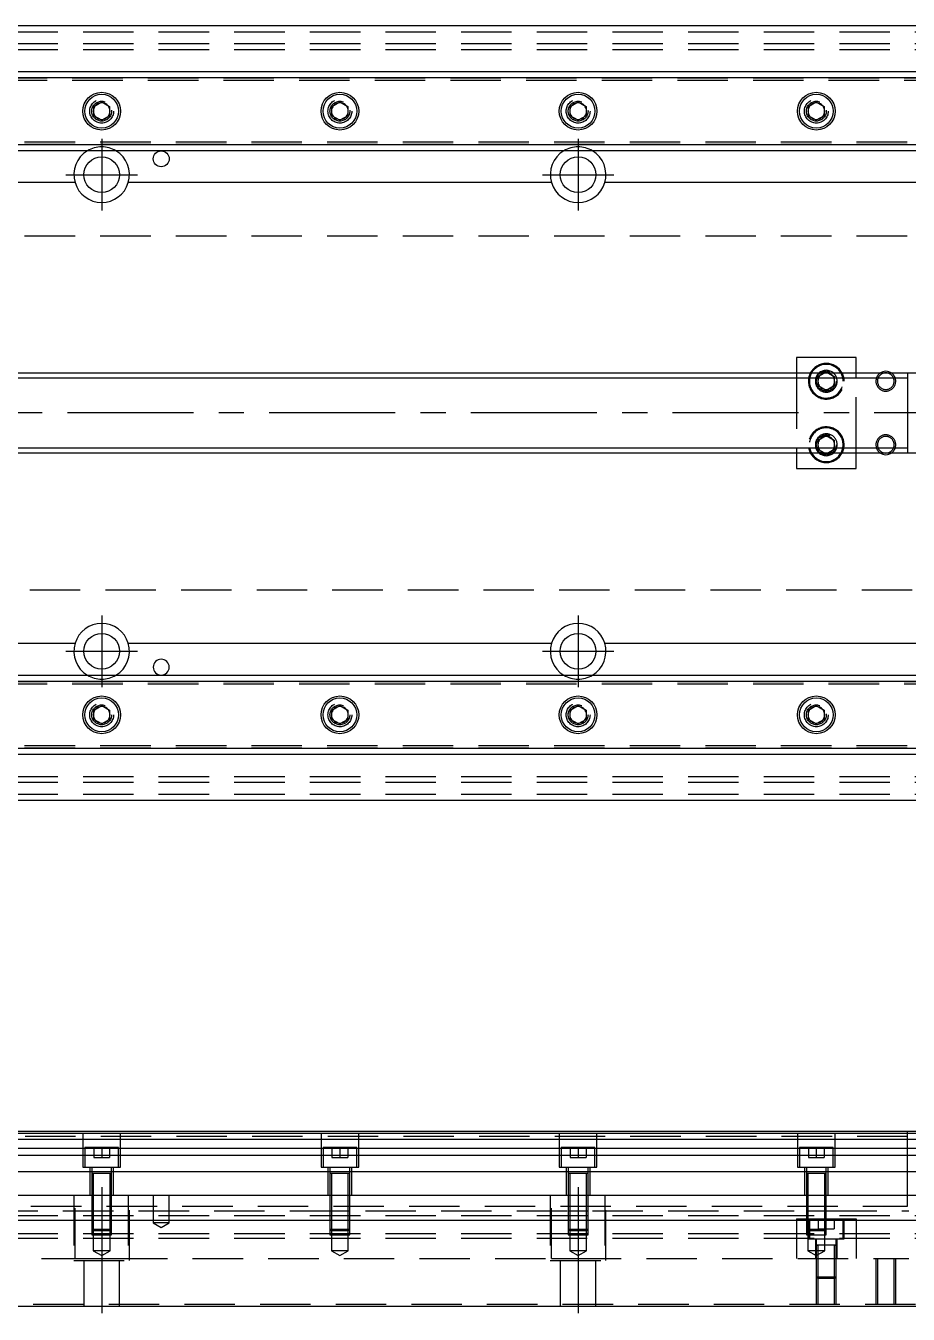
# Model space of a CAD drawing. Extents: x -20 to 992, y -268 to 102.
# Drawn here: x 480.9 to 703.1, y -226.9 to 97.5 of the extents above; entities that cross this region are included whole.
import ezdxf

# ---------------------------------------------------------------- set-up
doc = ezdxf.new("R2010")
doc.units = 0
doc.linetypes.add('CENTER', pattern=[50.8, 31.75, -6.35, 6.35, -6.35])
doc.linetypes.add('DASHED', pattern=[19.05, 12.7, -6.35])
doc.layers.get('0').update_dxf_attribs({"linetype": 'CONTINUOUS'})
doc.layers.add('CENTER', color=1, linetype='CENTER')

msp = doc.modelspace()

# ---------------------------------------------------------------- linework, layer by layer
at = {"color": 7, "linetype": 'CONTINUOUS'}
for p, q in [((760, 97.5), (455, 97.5)), ((455, 86), (760, 86)), ((455, 84.460392), (760, 84.460392)), ((498, 77.1547), (500, 78.309402)), ((500, 78.309402), (502, 77.1547)), ((558, 77.1547), (560, 78.309402)), ((560, 78.309402), (562, 77.1547)), ((618, 77.1547), (620, 78.309402)), ((620, 78.309402), (622, 77.1547)), ((678, 77.1547), (680, 78.309402)), ((680, 78.309402), (682, 77.1547)), ((498, 74.8453), (498, 77.1547)), ((500, 73.690598), (498, 74.8453)), ((502, 74.8453), (500, 73.690598)), ((502, 77.1547), (502, 74.8453)), ((558, 74.8453), (558, 77.1547)), ((560, 73.690598), (558, 74.8453)), ((562, 74.8453), (560, 73.690598)), ((562, 77.1547), (562, 74.8453)), ((618, 74.8453), (618, 77.1547)), ((620, 73.690598), (618, 74.8453)), ((622, 74.8453), (620, 73.690598)), ((622, 77.1547), (622, 74.8453)), ((678, 74.8453), (678, 77.1547)), ((680, 73.690598), (678, 74.8453)), ((682, 74.8453), (680, 73.690598)), ((682, 77.1547), (682, 74.8453)), ((760, 67.539608), (455, 67.539608)), ((760, 66), (455, 66)), ((493.291796, 58), (455, 58)), ((613.291796, 58), (506.708204, 58)), ((733.291796, 58), (626.708204, 58)), ((675, 14), (675, 10)), ((690, 14), (675, 14)), ((690, 10), (690, 14)), ((703, 10), (455, 10)), ((681.964102, 10), (682.5, 10.309402)), ((682.5, 10.309402), (683.035898, 10)), ((703, 10.000006), (703, -10.000006)), ((712, 10), (703, 10)), ((455, -10), (703, -10)), ((675, -10), (675, -14)), ((682.5, -10.309402), (681.964102, -10)), ((683.035898, -10), (682.5, -10.309402)), ((690, -14), (690, -10)), ((703, -10), (712, -10)), ((675, -14), (690, -14)), ((455, -58), (493.291796, -58)), ((506.708204, -58), (613.291796, -58)), ((626.708204, -58), (733.291796, -58)), ((455, -66), (760, -66)), ((455, -67.539608), (760, -67.539608)), ((498, -74.8453), (500, -73.690598)), ((500, -73.690598), (502, -74.8453)), ((558, -74.8453), (560, -73.690598)), ((560, -73.690598), (562, -74.8453)), ((618, -74.8453), (620, -73.690598)), ((620, -73.690598), (622, -74.8453)), ((678, -74.8453), (680, -73.690598)), ((680, -73.690598), (682, -74.8453)), ((498, -77.1547), (498, -74.8453)), ((500, -78.309402), (498, -77.1547)), ((502, -77.1547), (500, -78.309402)), ((502, -74.8453), (502, -77.1547)), ((558, -77.1547), (558, -74.8453)), ((560, -78.309402), (558, -77.1547)), ((562, -77.1547), (560, -78.309402)), ((562, -74.8453), (562, -77.1547)), ((618, -77.1547), (618, -74.8453)), ((620, -78.309402), (618, -77.1547)), ((622, -77.1547), (620, -78.309402)), ((622, -74.8453), (622, -77.1547)), ((678, -77.1547), (678, -74.8453)), ((680, -78.309402), (678, -77.1547)), ((682, -77.1547), (680, -78.309402)), ((682, -74.8453), (682, -77.1547)), ((760, -84.460392), (455, -84.460392)), ((760, -86), (455, -86)), ((455, -97.5), (760, -97.5)), ((703, -180.93), (454.5, -180.93)), ((760, -181.43), (454.5, -181.43)), ((703, -180.93), (702.995, -180.93)), ((703, -180.930502), (703, -180.93)), ((703.005, -180.93), (703, -180.93)), ((712, -180.93), (703, -180.93)), ((703, -181.43), (703, -180.93)), ((760, -182.969608), (454.5, -182.969608)), ((454.5, -185.090392), (760, -185.090392)), ((760, -187.000532), (454.5, -187.000532)), ((760, -191.111934), (454.5, -191.111934)), ((0, -196.93), (760, -196.93)), ((0, -203.23), (760, -203.23)), ((0, -224.93), (760, -224.93))]:
    msp.add_line(p, q, dxfattribs=at)
at = {"color": 3, "linetype": 'DASHED'}
for p, q in [((0, 96), (760, 96)), ((0, 93), (760, 93)), ((0, 91.5), (760, 91.5)), ((454.5, 84.403994), (760, 84.403994)), ((454.5, 83.8), (760, 83.8)), ((502.483582, 76.286038), (502.5, 76)), ((562.483582, 76.286038), (562.5, 76)), ((622.483582, 76.286038), (622.5, 76)), ((682.483582, 76.286038), (682.5, 76)), ((760, 68.2), (454.5, 68.2)), ((760, 67.596006), (454.5, 67.596006)), ((760, 44.5), (5.640312, 44.5)), ((675, 10), (675, 8.75)), ((680.5, 9.1547), (681.964102, 10)), ((683.035898, 10), (684.5, 9.1547)), ((690, 8.75), (690, 10)), ((703, 10), (702.995, 10)), ((703.005, 10), (703, 10)), ((675, 8.75), (675, -8.75)), ((680, 8), (680.018502, 8.303588)), ((680.5, 8.75), (680.5, 9.1547)), ((680.5, 6.8453), (680.5, 8.75)), ((682.5, 5.690598), (680.5, 6.8453)), ((684.5, 6.8453), (682.5, 5.690598)), ((684.5, 9.1547), (684.5, 8.75)), ((684.5, 8.75), (684.5, 6.8453)), ((690, -8.75), (690, 8.75)), ((680.5, -6.8453), (682.5, -5.690598)), ((682.5, -5.690598), (684.5, -6.8453)), ((675, -8.75), (675, -10)), ((680, -8), (680.018502, -7.696412)), ((680.5, -8.75), (680.5, -6.8453)), ((680.5, -9.1547), (680.5, -8.75)), ((681.964102, -10), (680.5, -9.1547)), ((684.5, -9.1547), (683.035898, -10)), ((684.5, -6.8453), (684.5, -8.75)), ((684.5, -8.75), (684.5, -9.1547)), ((690, -10), (690, -8.75)), ((702.995, -10), (703, -10)), ((703, -10), (703.005, -10)), ((5.640312, -44.5), (760, -44.5)), ((454.5, -67.596006), (760, -67.596006)), ((454.5, -68.2), (760, -68.2)), ((497.5, -76), (497.534018, -75.588984)), ((557.5, -76), (557.534018, -75.588984)), ((617.5, -76), (617.534018, -75.588984)), ((682.483582, -75.713962), (682.5, -76)), ((760, -83.8), (454.5, -83.8)), ((760, -84.403994), (454.5, -84.403994)), ((0, -91.5), (760, -91.5)), ((0, -93), (760, -93)), ((0, -96), (760, -96)), ((495.25, -181.43), (495.25, -189.93)), ((504.75, -189.93), (504.75, -181.43)), ((555.25, -181.43), (555.25, -189.93)), ((564.75, -189.93), (564.75, -181.43)), ((615.25, -181.43), (615.25, -189.93)), ((624.75, -189.93), (624.75, -181.43)), ((675.25, -181.43), (675.25, -189.93)), ((684.75, -189.93), (684.75, -181.43)), ((703, -191.130066), (703, -181.43)), ((703, -182.18), (25, -182.18)), ((504.25, -184.93), (495.75, -184.93)), ((495.75, -184.93), (495.75, -189.93)), ((498, -184.93), (498, -187.43)), ((498, -187.43), (500, -187.43)), ((500, -184.93), (500, -187.43)), ((500, -187.43), (502, -187.43)), ((502, -184.93), (502, -187.43)), ((504.25, -189.93), (504.25, -184.93)), ((564.25, -184.93), (555.75, -184.93)), ((555.75, -184.93), (555.75, -189.93)), ((558, -184.93), (558, -187.43)), ((558, -187.43), (560, -187.43)), ((560, -184.93), (560, -187.43)), ((560, -187.43), (562, -187.43)), ((562, -184.93), (562, -187.43)), ((564.25, -189.93), (564.25, -184.93)), ((624.25, -184.93), (615.75, -184.93)), ((615.75, -184.93), (615.75, -189.93)), ((618, -184.93), (618, -187.43)), ((618, -187.43), (620, -187.43)), ((620, -184.93), (620, -187.43)), ((620, -187.43), (622, -187.43)), ((622, -184.93), (622, -187.43)), ((624.25, -189.93), (624.25, -184.93)), ((684.25, -184.93), (675.75, -184.93)), ((675.75, -184.93), (675.75, -189.93)), ((678, -184.93), (678, -187.43)), ((678, -187.43), (680, -187.43)), ((680, -184.93), (680, -187.43)), ((680, -187.43), (682, -187.43)), ((682, -184.93), (682, -187.43)), ((684.25, -189.93), (684.25, -184.93)), ((495.25, -189.93), (504.75, -189.93)), ((497, -189.93), (497, -196.93)), ((497.5, -189.93), (497.5, -191.53)), ((502.5, -191.53), (502.5, -189.93)), ((503, -196.93), (503, -189.93)), ((555.25, -189.93), (564.75, -189.93)), ((557, -189.93), (557, -196.93)), ((557.5, -189.93), (557.5, -191.53)), ((562.5, -191.53), (562.5, -189.93)), ((563, -196.93), (563, -189.93)), ((615.25, -189.93), (624.75, -189.93)), ((617, -189.93), (617, -196.93)), ((617.5, -189.93), (617.5, -191.53)), ((622.5, -191.53), (622.5, -189.93)), ((623, -196.93), (623, -189.93)), ((675.25, -189.93), (684.75, -189.93)), ((677, -189.93), (677, -196.93)), ((677.5, -189.93), (677.5, -191.53)), ((682.5, -191.53), (682.5, -189.93)), ((683, -196.93), (683, -189.93)), ((703, -199.68), (703, -191.130066)), ((497.5, -191.525), (497.5, -191.53)), ((497.757468, -191.53), (497.5, -191.53)), ((497.5, -191.53), (497.5, -191.535)), ((497.5, -191.53), (497.5, -196.92998)), ((502.242552, -191.53), (497.757468, -191.53)), ((497.9, -191.53), (497.9, -196.92998)), ((502.1, -196.92998), (502.1, -191.53)), ((502.5, -191.53), (502.242552, -191.53)), ((502.5, -191.53), (502.5, -191.525)), ((502.5, -191.535), (502.5, -191.53)), ((502.5, -196.92998), (502.5, -191.53)), ((557.5, -191.525), (557.5, -191.53)), ((557.757468, -191.53), (557.5, -191.53)), ((557.5, -191.53), (557.5, -191.535)), ((557.5, -191.53), (557.5, -196.92998)), ((562.242552, -191.53), (557.757468, -191.53)), ((557.9, -191.53), (557.9, -196.92998)), ((562.1, -196.92998), (562.1, -191.53)), ((562.5, -191.53), (562.242552, -191.53)), ((562.5, -191.53), (562.5, -191.525)), ((562.5, -191.535), (562.5, -191.53)), ((562.5, -196.92998), (562.5, -191.53)), ((617.5, -191.525), (617.5, -191.53)), ((617.757468, -191.53), (617.5, -191.53)), ((617.5, -191.53), (617.5, -191.535)), ((617.5, -191.53), (617.5, -196.92998)), ((622.242552, -191.53), (617.757468, -191.53)), ((617.9, -191.53), (617.9, -196.92998)), ((622.1, -196.92998), (622.1, -191.53)), ((622.5, -191.53), (622.242552, -191.53)), ((622.5, -191.53), (622.5, -191.525)), ((622.5, -191.535), (622.5, -191.53)), ((622.5, -196.92998), (622.5, -191.53)), ((677.5, -191.525), (677.5, -191.53)), ((677.757468, -191.53), (677.5, -191.53)), ((677.5, -191.53), (677.5, -191.535)), ((677.5, -191.53), (677.5, -196.92998)), ((682.242552, -191.53), (677.757468, -191.53)), ((677.9, -191.53), (677.9, -196.92998)), ((682.1, -196.92998), (682.1, -191.53)), ((682.5, -191.53), (682.242552, -191.53)), ((682.5, -191.53), (682.5, -191.525)), ((682.5, -191.535), (682.5, -191.53)), ((682.5, -196.92998), (682.5, -191.53)), ((493, -196.93), (493, -213.43)), ((493.291796, -212.93), (493.291796, -196.93)), ((497.5, -196.93), (497.5, -203.23)), ((497.500006, -196.93), (497.500006, -203.23)), ((497.9, -196.93), (497.9, -203.23)), ((502.1, -203.23), (502.1, -196.93)), ((502.499994, -203.23), (502.499994, -196.93)), ((502.5, -203.23), (502.5, -196.93)), ((506.708204, -196.93), (506.708204, -212.93)), ((507, -213.43), (507, -196.93)), ((513, -196.93), (513, -203.93)), ((517, -203.93), (517, -196.93)), ((557.5, -196.93), (557.5, -203.23)), ((557.500006, -196.93), (557.500006, -203.23)), ((557.9, -196.93), (557.9, -203.23)), ((562.1, -203.23), (562.1, -196.93)), ((562.499994, -203.23), (562.499994, -196.93)), ((562.5, -203.23), (562.5, -196.93)), ((613, -196.93), (613, -213.43)), ((613.291796, -212.93), (613.291796, -196.93)), ((617.5, -196.93), (617.5, -203.23)), ((617.500006, -196.93), (617.500006, -203.23)), ((617.9, -196.93), (617.9, -203.23)), ((622.1, -203.23), (622.1, -196.93)), ((622.499994, -203.23), (622.499994, -196.93)), ((622.5, -203.23), (622.5, -196.93)), ((626.708204, -196.93), (626.708204, -212.93)), ((627, -213.43), (627, -196.93)), ((677.5, -196.93), (677.5, -203.23)), ((677.500006, -196.93), (677.500006, -203.23)), ((677.9, -196.93), (677.9, -203.23)), ((682.1, -203.23), (682.1, -196.93)), ((682.499994, -203.23), (682.499994, -196.93)), ((682.5, -203.23), (682.5, -196.93)), ((25, -199.68), (703, -199.68)), ((395, -200.93), (677.5, -200.93)), ((497.5, -200.93), (497.9, -200.93)), ((497.9, -200.93), (502.1, -200.93)), ((502.1, -200.93), (502.5, -200.93)), ((557.5, -200.93), (557.9, -200.93)), ((557.9, -200.93), (562.1, -200.93)), ((562.1, -200.93), (562.5, -200.93)), ((617.5, -200.93), (617.9, -200.93)), ((617.9, -200.93), (622.1, -200.93)), ((622.1, -200.93), (622.5, -200.93)), ((677.5, -200.93), (677.9, -200.93)), ((677.9, -200.93), (682.1, -200.93)), ((682.1, -200.93), (682.5, -200.93)), ((682.5, -200.93), (703.005, -200.93)), ((702.995, -200.93), (703.291796, -200.93)), ((0, -202.08), (760, -202.08)), ((497.5, -203.23), (497.5, -205.53)), ((497.500006, -203.23), (497.500006, -205.530006)), ((497.9, -203.23), (497.9, -205.93)), ((502.1, -205.93), (502.1, -203.23)), ((502.499994, -205.530006), (502.499994, -203.23)), ((502.5, -205.53), (502.5, -203.23)), ((517, -203.93), (513, -203.93)), ((513, -203.93), (515, -205.0847)), ((517, -203.93), (513, -203.93)), ((513, -203.93), (515, -205.0847)), ((515, -205.0847), (517, -203.93)), ((557.5, -203.23), (557.5, -205.53)), ((557.500006, -203.23), (557.500006, -205.530006)), ((557.9, -203.23), (557.9, -205.93)), ((562.1, -205.93), (562.1, -203.23)), ((562.499994, -205.530006), (562.499994, -203.23)), ((562.5, -205.53), (562.5, -203.23)), ((617.5, -203.23), (617.5, -205.53)), ((617.500006, -203.23), (617.500006, -205.530006)), ((617.9, -203.23), (617.9, -205.93)), ((622.1, -205.93), (622.1, -203.23)), ((622.499994, -205.530006), (622.499994, -203.23)), ((622.5, -205.53), (622.5, -203.23)), ((675, -202.93), (677.5, -202.93)), ((675, -202.93), (675, -203.23)), ((675, -203.23), (675, -206.63)), ((677.5, -202.93), (677.9, -202.93)), ((677.5, -203.23), (677.5, -205.53)), ((677.500006, -203.23), (677.500006, -205.530006)), ((677.9, -202.93), (682.1, -202.93)), ((677.9, -203.23), (677.9, -205.93)), ((678, -202.93), (678, -207.93)), ((678.25, -202.93), (678.25, -203.23)), ((678.25, -203.23), (678.25, -205.93)), ((680.5, -202.93), (680.5, -205.43)), ((682.1, -202.93), (682.5, -202.93)), ((682.1, -205.93), (682.1, -203.23)), ((682.499994, -205.530006), (682.499994, -203.23)), ((682.5, -202.93), (690, -202.93)), ((682.5, -205.53), (682.5, -203.23)), ((684.5, -202.93), (684.5, -205.43)), ((686.75, -203.23), (686.75, -202.93)), ((686.75, -206.63), (686.75, -203.23)), ((687, -207.93), (687, -202.93)), ((690, -202.93), (690, -203.23)), ((690, -203.23), (690, -206.63)), ((0, -206.63), (760, -206.63)), ((497.5, -205.53), (502.5, -205.53)), ((497.5, -205.53), (497.9, -205.93)), ((497.500006, -205.53002), (497.500006, -206.63)), ((497.500006, -206.63), (497.500006, -206.93)), ((497.500006, -206.93), (502.499994, -206.93)), ((502.1, -205.93), (497.9, -205.93)), ((497.9, -205.93002), (497.9, -206.93)), ((497.9, -206.93), (497.9, -210.93)), ((502.1, -205.93), (502.5, -205.53)), ((502.1, -206.93), (502.1, -205.93002)), ((502.1, -210.93), (502.1, -206.93)), ((502.499994, -206.63), (502.499994, -205.53002)), ((502.499994, -206.93), (502.499994, -206.63)), ((557.5, -205.53), (562.5, -205.53)), ((557.5, -205.53), (557.9, -205.93)), ((557.500006, -205.53002), (557.500006, -206.63)), ((557.500006, -206.63), (557.500006, -206.93)), ((557.500006, -206.93), (562.499994, -206.93)), ((562.1, -205.93), (557.9, -205.93)), ((557.9, -205.93002), (557.9, -206.93)), ((557.9, -206.93), (557.9, -210.93)), ((562.1, -205.93), (562.5, -205.53)), ((562.1, -206.93), (562.1, -205.93002)), ((562.1, -210.93), (562.1, -206.93)), ((562.499994, -206.63), (562.499994, -205.53002)), ((562.499994, -206.93), (562.499994, -206.63)), ((617.5, -205.53), (622.5, -205.53)), ((617.5, -205.53), (617.9, -205.93)), ((617.500006, -205.53002), (617.500006, -206.63)), ((617.500006, -206.63), (617.500006, -206.93)), ((617.500006, -206.93), (622.499994, -206.93)), ((622.1, -205.93), (617.9, -205.93)), ((617.9, -205.93002), (617.9, -206.93)), ((617.9, -206.93), (617.9, -210.93)), ((622.1, -205.93), (622.5, -205.53)), ((622.1, -206.93), (622.1, -205.93002)), ((622.1, -210.93), (622.1, -206.93)), ((622.499994, -206.63), (622.499994, -205.53002)), ((622.499994, -206.93), (622.499994, -206.63)), ((675, -206.63), (675, -212.93)), ((677.5, -205.53), (682.5, -205.53)), ((677.5, -205.53), (677.9, -205.93)), ((677.500006, -205.53002), (677.500006, -206.63)), ((677.500006, -206.63), (677.500006, -206.93)), ((677.500006, -206.93), (682.499994, -206.93)), ((682.1, -205.93), (677.9, -205.93)), ((677.9, -205.93002), (677.9, -206.93)), ((677.9, -206.93), (677.9, -210.93)), ((678.25, -205.93), (678.25, -206.63)), ((678.25, -206.63), (678.25, -206.93)), ((678.25, -206.93), (678.25, -207.93)), ((680.5, -205.43), (682.5, -205.43)), ((682.1, -205.93), (682.5, -205.53)), ((682.1, -206.93), (682.1, -205.93002)), ((682.1, -210.93), (682.1, -206.93)), ((682.499994, -206.63), (682.499994, -205.53002)), ((682.499994, -206.93), (682.499994, -206.63)), ((682.5, -205.43), (684.5, -205.43)), ((686.75, -207.93), (686.75, -206.63)), ((690, -206.63), (690, -212.93)), ((0, -207.78), (760, -207.78)), ((678, -207.93), (687, -207.93)), ((679.75, -207.93), (679.75, -212.93)), ((680, -207.93), (680, -209.53)), ((680, -209.525), (680, -209.53)), ((680, -209.53), (680.257448, -209.53)), ((680.257468, -209.53), (680, -209.53)), ((680, -209.53), (680, -212.92998)), ((680, -209.53), (680, -209.535)), ((684.742552, -209.53), (680.257468, -209.53)), ((680.4, -209.53), (680.4, -212.92998)), ((684.6, -212.92998), (684.6, -209.53)), ((685, -209.53), (684.742552, -209.53)), ((684.742602, -209.53), (685, -209.53)), ((685, -209.53), (685, -207.93)), ((685, -209.53), (685, -209.525)), ((685, -212.92998), (685, -209.53)), ((685, -209.535), (685, -209.53)), ((685.25, -212.93), (685.25, -207.93)), ((446.708204, -212.93), (703.291796, -212.93)), ((493, -213.43), (507, -213.43)), ((493.291796, -212.93), (506.708204, -212.93)), ((495.5, -213.43), (495.5, -224.93)), ((502.1, -210.93), (497.9, -210.93)), ((497.9, -210.93), (500, -212.142436)), ((500, -212.142436), (502.1, -210.93)), ((504.5, -224.93), (504.5, -213.43)), ((562.1, -210.93), (557.9, -210.93)), ((557.9, -210.93), (560, -212.142436)), ((560, -212.142436), (562.1, -210.93)), ((613, -213.43), (627, -213.43)), ((613.291796, -212.93), (626.708204, -212.93)), ((615.5, -213.43), (615.5, -224.93)), ((622.1, -210.93), (617.9, -210.93)), ((617.9, -210.93), (620, -212.142436)), ((620, -212.142436), (622.1, -210.93)), ((624.5, -224.93), (624.5, -213.43)), ((682.1, -210.93), (677.9, -210.93)), ((677.9, -210.93), (680, -212.142436)), ((680, -212.142436), (682.1, -210.93)), ((680, -212.93), (680, -217.53)), ((680.000006, -212.93), (680.000006, -217.530006)), ((680.4, -212.93), (680.4, -217.93)), ((684.6, -217.93), (684.6, -212.93)), ((684.999994, -217.530006), (684.999994, -212.93)), ((685, -217.53), (685, -212.93)), ((695.000006, -212.93), (695.000006, -224.43)), ((695.4, -212.93), (695.4, -224.43)), ((699.6, -224.43), (699.6, -212.93)), ((699.999994, -224.43), (699.999994, -212.93)), ((680, -217.53), (685, -217.53)), ((680, -217.53), (680.4, -217.93)), ((680.000006, -217.53002), (680.000006, -224.43)), ((684.6, -217.93), (680.4, -217.93)), ((680.4, -217.93002), (680.4, -224.43)), ((684.6, -217.93), (685, -217.53)), ((684.6, -224.43), (684.6, -217.93002)), ((684.999994, -224.43), (684.999994, -217.53002)), ((6.499992, -224.43), (760, -224.43))]:
    msp.add_line(p, q, dxfattribs=at)
at = {"color": 3, "linetype": 'CONTINUOUS'}
for p, q in [((703, 8.75), (455, 8.75)), ((455, -8.75), (703, -8.75))]:
    msp.add_line(p, q, dxfattribs=at)
at = {"color": 7, "linetype": 'CONTINUOUS'}
for centre, radius in [((500, 76), 4.75), ((500, 76), 4.25), ((560, 76), 4.75), ((560, 76), 4.25), ((620, 76), 4.75), ((620, 76), 4.25), ((680, 76), 4.75), ((680, 76), 4.25), ((515, 64), 2), ((500, 60), 4.5), ((620, 60), 4.5), ((500, -60), 4.5), ((620, -60), 4.5), ((500, -76), 4.75), ((560, -76), 4.75), ((620, -76), 4.75), ((680, -76), 4.75), ((500, -76), 4.25), ((560, -76), 4.25), ((620, -76), 4.25), ((680, -76), 4.25)]:
    msp.add_circle(centre, radius, dxfattribs=at)
at = {"color": 3, "linetype": 'DASHED'}
for centre, radius in [((500, 76), 3), ((500, 76), 2.5), ((560, 76), 3), ((560, 76), 2.5), ((620, 76), 3), ((620, 76), 2.5), ((680, 76), 3), ((680, 76), 2.5), ((682.5, 8), 2.5), ((682.5, -8), 2.5), ((500, -76), 3), ((500, -76), 2.5), ((560, -76), 3), ((560, -76), 2.5), ((620, -76), 3), ((620, -76), 2.5), ((680, -76), 3), ((680, -76), 2.5)]:
    msp.add_circle(centre, radius, dxfattribs=at)
at = {"color": 7, "linetype": 'CONTINUOUS'}
for centre, radius, start, end in [((500, 76), 2.1, 102.24721, 137.75279), ((500, 76), 2.1, 77.75279, 102.24721), ((500, 76), 2.1, 42.24721, 77.75279), ((560, 76), 2.1, 102.24721, 137.75279), ((560, 76), 2.1, 77.75279, 102.24721), ((560, 76), 2.1, 42.24721, 77.75279), ((620, 76), 2.1, 102.24721, 137.75279), ((620, 76), 2.1, 77.75279, 102.24721), ((620, 76), 2.1, 42.24721, 77.75279), ((680, 76), 2.1, 102.24721, 137.75279), ((680, 76), 2.1, 77.75279, 102.24721), ((680, 76), 2.1, 42.24721, 77.75279), ((500, 76), 2.1, 162.24721, 180), ((500, 76), 2.1, 180, 197.75279), ((500, 76), 2.1, 137.75279, 162.24721), ((500, 76), 2.1, 197.75279, 222.24721), ((500, 76), 2.1, 17.75279, 42.24721), ((500, 76), 2.1, 317.75279, 342.24721), ((500, 76), 2.1, 342.24721, 17.75279), ((560, 76), 2.1, 162.24721, 180), ((560, 76), 2.1, 180, 197.75279), ((560, 76), 2.1, 137.75279, 162.24721), ((560, 76), 2.1, 197.75279, 222.24721), ((560, 76), 2.1, 17.75279, 42.24721), ((560, 76), 2.1, 317.75279, 342.24721), ((560, 76), 2.1, 342.24721, 17.75279), ((620, 76), 2.1, 162.24721, 180), ((620, 76), 2.1, 180, 197.75279), ((620, 76), 2.1, 137.75279, 162.24721), ((620, 76), 2.1, 197.75279, 222.24721), ((620, 76), 2.1, 17.75279, 42.24721), ((620, 76), 2.1, 317.75279, 342.24721), ((620, 76), 2.1, 342.24721, 17.75279), ((680, 76), 2.1, 162.24721, 180), ((680, 76), 2.1, 180, 197.75279), ((680, 76), 2.1, 137.75279, 162.24721), ((680, 76), 2.1, 197.75279, 222.24721), ((680, 76), 2.1, 17.75279, 42.24721), ((680, 76), 2.1, 317.75279, 342.24721), ((680, 76), 2.1, 342.24721, 17.75279), ((500, 76), 2.1, 222.24721, 257.75279), ((500, 76), 2.1, 257.75279, 282.24721), ((500, 76), 2.1, 282.24721, 317.75279), ((560, 76), 2.1, 222.24721, 257.75279), ((560, 76), 2.1, 257.75279, 282.24721), ((560, 76), 2.1, 282.24721, 317.75279), ((620, 76), 2.1, 222.24721, 257.75279), ((620, 76), 2.1, 257.75279, 282.24721), ((620, 76), 2.1, 282.24721, 317.75279), ((680, 76), 2.1, 222.24721, 257.75279), ((680, 76), 2.1, 257.75279, 282.24721), ((680, 76), 2.1, 282.24721, 317.75279), ((500, 60), 7, 121.002719, 196.60155), ((500, 60), 7, 343.39845, 58.997281), ((620, 60), 7, 121.002719, 196.60155), ((620, 60), 7, 343.39845, 58.997281), ((500, 60), 7, 196.60155, 343.39845), ((620, 60), 7, 196.60155, 343.39845), ((682.5, 8), 4.5, 26.3878, 153.6122), ((682.5, 8), 4.25, 28.072487, 151.927513), ((682.5, 8), 2.1, 107.75279, 137.75279), ((682.5, 8), 2.1, 102.24721, 107.75279), ((682.5, 8), 2.1, 77.75279, 102.24721), ((682.5, 8), 2.1, 72.24721, 77.75279), ((682.5, 8), 2.1, 42.24721, 72.24721), ((697.5, 8), 2.1, 90, 107.75279), ((697.5, 8), 2.1, 72.24721, 90), ((682.5, 8), 2.1, 162.24721, 180), ((682.5, 8), 2.1, 180, 197.75279), ((682.5, 8), 2.1, 159.075168, 162.24721), ((682.5, 8), 2.1, 197.75279, 222.24721), ((682.5, 8), 2.1, 137.75279, 159.075168), ((682.5, 8), 2.1, 222.24721, 257.75279), ((682.5, 8), 2.1, 282.24721, 317.75279), ((682.5, 8), 2.1, 20.924832, 42.24721), ((682.5, 8), 2.1, 317.75279, 342.24721), ((682.5, 8), 2.1, 17.75279, 20.924832), ((682.5, 8), 2.1, 342.24721, 17.75279), ((682.5, 8), 2.1, 257.75279, 282.24721), ((682.5, -8), 2.1, 102.24721, 137.75279), ((682.5, -8), 2.1, 77.75279, 102.24721), ((682.5, -8), 2.1, 42.24721, 77.75279), ((682.5, -8), 2.1, 162.24721, 180), ((682.5, -8), 2.1, 180, 197.75279), ((682.5, -8), 2.1, 137.75279, 162.24721), ((682.5, -8), 2.1, 197.75279, 200.924832), ((682.5, -8), 2.1, 200.924832, 222.24721), ((682.5, -8), 2.1, 222.24721, 252.24721), ((682.5, -8), 2.1, 287.75279, 317.75279), ((682.5, -8), 2.1, 17.75279, 42.24721), ((682.5, -8), 2.1, 317.75279, 339.075168), ((682.5, -8), 2.1, 339.075168, 342.24721), ((682.5, -8), 2.1, 342.24721, 17.75279), ((682.5, -8), 4.5, 206.3878, 333.6122), ((682.5, -8), 4.25, 208.072487, 331.927513), ((682.5, -8), 2.1, 252.24721, 257.75279), ((682.5, -8), 2.1, 257.75279, 282.24721), ((682.5, -8), 2.1, 282.24721, 287.75279), ((697.5, -8), 2.1, 252.24721, 287.75279), ((500, -60), 7, 16.60155, 163.39845), ((620, -60), 7, 16.60155, 163.39845), ((500, -60), 7, 163.39845, 238.997281), ((500, -60), 7, 301.002719, 16.60155), ((620, -60), 7, 163.39845, 238.997281), ((620, -60), 7, 301.002719, 16.60155), ((515, -64), 2, 90, 270), ((515, -64), 2, 270, 90), ((500, -76), 2.1, 137.75279, 162.24721), ((500, -76), 2.1, 102.24721, 137.75279), ((500, -76), 2.1, 77.75279, 102.24721), ((500, -76), 2.1, 42.24721, 77.75279), ((500, -76), 2.1, 17.75279, 42.24721), ((560, -76), 2.1, 137.75279, 162.24721), ((560, -76), 2.1, 102.24721, 137.75279), ((560, -76), 2.1, 77.75279, 102.24721), ((560, -76), 2.1, 42.24721, 77.75279), ((560, -76), 2.1, 17.75279, 42.24721), ((620, -76), 2.1, 137.75279, 162.24721), ((620, -76), 2.1, 102.24721, 137.75279), ((620, -76), 2.1, 77.75279, 102.24721), ((620, -76), 2.1, 42.24721, 77.75279), ((620, -76), 2.1, 17.75279, 42.24721), ((680, -76), 2.1, 137.75279, 162.24721), ((680, -76), 2.1, 102.24721, 137.75279), ((680, -76), 2.1, 77.75279, 102.24721), ((680, -76), 2.1, 42.24721, 77.75279), ((680, -76), 2.1, 17.75279, 42.24721), ((500, -76), 2.1, 162.24721, 180), ((500, -76), 2.1, 180, 197.75279), ((500, -76), 2.1, 197.75279, 222.24721), ((500, -76), 2.1, 222.24721, 257.75279), ((500, -76), 2.1, 282.24721, 317.75279), ((500, -76), 2.1, 317.75279, 342.24721), ((500, -76), 2.1, 342.24721, 17.75279), ((560, -76), 2.1, 162.24721, 180), ((560, -76), 2.1, 180, 197.75279), ((560, -76), 2.1, 197.75279, 222.24721), ((560, -76), 2.1, 222.24721, 257.75279), ((560, -76), 2.1, 282.24721, 317.75279), ((560, -76), 2.1, 317.75279, 342.24721), ((560, -76), 2.1, 342.24721, 17.75279), ((620, -76), 2.1, 162.24721, 180), ((620, -76), 2.1, 180, 197.75279), ((620, -76), 2.1, 197.75279, 222.24721), ((620, -76), 2.1, 222.24721, 257.75279), ((620, -76), 2.1, 282.24721, 317.75279), ((620, -76), 2.1, 317.75279, 342.24721), ((620, -76), 2.1, 342.24721, 17.75279), ((680, -76), 2.1, 162.24721, 180), ((680, -76), 2.1, 180, 197.75279), ((680, -76), 2.1, 197.75279, 222.24721), ((680, -76), 2.1, 222.24721, 257.75279), ((680, -76), 2.1, 282.24721, 317.75279), ((680, -76), 2.1, 317.75279, 342.24721), ((680, -76), 2.1, 342.24721, 17.75279), ((500, -76), 2.1, 257.75279, 282.24721), ((560, -76), 2.1, 257.75279, 282.24721), ((620, -76), 2.1, 257.75279, 282.24721), ((680, -76), 2.1, 257.75279, 282.24721)]:
    msp.add_arc(centre, radius, start, end, dxfattribs=at)
at = {"color": 3, "linetype": 'DASHED'}
for centre, radius, start, end in [((500, 60), 7, 58.997281, 121.002719), ((620, 60), 7, 58.997281, 121.002719), ((682.5, 8), 4.5, 153.6122, 170.405932), ((682.5, 8), 4.25, 151.927513, 169.835751), ((682.5, 8), 2.75, 133.341758, 164.17338), ((682.5, 8), 2.75, 46.658242, 133.341758), ((682.5, 8), 2.75, 15.82662, 46.658242), ((682.5, 8), 4.25, 10.164249, 28.072487), ((682.5, 8), 4.5, 9.594068, 26.3878), ((697.5, 8), 2.5, 126.869898, 162.542397), ((697.5, 8), 2.1, 107.75279, 159.075168), ((697.5, 8), 2.1, 20.924832, 72.24721), ((697.5, 8), 2.5, 17.457603, 53.130102), ((682.5, 8), 4.5, 170.405932, 0), ((682.5, 8), 4.25, 169.835751, 0), ((682.5, 8), 2.75, 180, 15.82662), ((682.5, 8), 2.75, 164.17338, 180), ((682.5, 8), 4.25, 0, 10.164249), ((682.5, 8), 4.5, 0, 9.594068), ((697.5, 8), 2.5, 162.542397, 0), ((697.5, 8), 2.1, 159.075168, 20.924832), ((697.5, 8), 2.5, 0, 17.457603), ((682.5, -8), 4.5, 0, 189.594068), ((682.5, -8), 4.25, 0, 190.164249), ((682.5, -8), 2.75, 344.17338, 180), ((697.5, -8), 2.5, 0, 197.457603), ((697.5, -8), 2.1, 90, 200.924832), ((697.5, -8), 2.1, 339.075168, 90), ((682.5, -8), 4.5, 189.594068, 206.3878), ((682.5, -8), 4.25, 190.164249, 208.072487), ((682.5, -8), 2.75, 180, 195.82662), ((682.5, -8), 2.75, 195.82662, 226.658242), ((682.5, -8), 2.75, 313.341758, 344.17338), ((682.5, -8), 4.25, 331.927513, 349.835751), ((682.5, -8), 4.5, 333.6122, 350.405932), ((682.5, -8), 4.25, 349.835751, 0), ((682.5, -8), 4.5, 350.405932, 0), ((697.5, -8), 2.5, 197.457603, 233.130102), ((697.5, -8), 2.1, 200.924832, 252.24721), ((697.5, -8), 2.1, 287.75279, 339.075168), ((697.5, -8), 2.5, 306.869898, 342.542397), ((697.5, -8), 2.5, 342.542397, 0), ((682.5, -8), 2.75, 226.658242, 313.341758), ((500, -60), 7, 238.997281, 301.002719), ((620, -60), 7, 238.997281, 301.002719)]:
    msp.add_arc(centre, radius, start, end, dxfattribs=at)
at = {"color": 3, "linetype": 'CONTINUOUS'}
for centre, start, end in [((697.5, 8), 53.130102, 126.869898), ((697.5, -8), 233.130102, 306.869898)]:
    msp.add_arc(centre, 2.5, start, end, dxfattribs=at)
at = {"layer": 'CENTER', "color": 1, "linetype": 'CENTER'}
for p, q in [((500, 69), (500, 51)), ((620, 69), (620, 51)), ((491, 60), (509, 60)), ((611, 60), (629, 60)), ((827.945, 0), (-20, 0)), ((500, -51), (500, -69)), ((620, -51), (620, -69)), ((491, -60), (509, -60)), ((611, -60), (629, -60)), ((500, -194.93), (500, -226.93)), ((620, -194.93), (620, -226.93))]:
    msp.add_line(p, q, dxfattribs=at)

doc.saveas('drawing.dxf')
